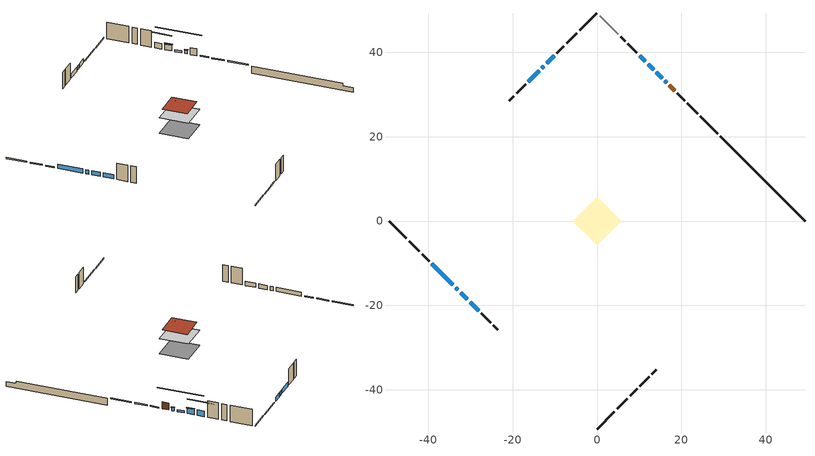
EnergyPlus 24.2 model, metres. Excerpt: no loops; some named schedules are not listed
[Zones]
conditioned space
 floor adiabatic (AdiabaticFloorConstruction): -5.69,0 0,5.69 5.69,0 0,-5.69 z3.53
 floor foundation (Slab1 construction): -5.69,0 0,5.69 5.69,0 0,-5.69 z-0.98
 wall outside (RimJoist1 construction): 0,-49.29 4.11,-45.18 / -49.29,0 -45.18,-4.11 / 0,49.29 -4.11,45.18 / 28.59,20.7 24.48,24.81 z1.09:1.39
 wall outside (RimJoist2 construction): 4.77,-44.53 7.2,-42.1 / -44.53,-4.77 -42.1,-7.2 / -4.77,44.53 -7.2,42.1 / 23.83,25.47 21.4,27.9 z1.09:1.39
 wall outside (RimJoist3 construction): 7.85,-41.44 9.53,-39.76 / -41.44,-7.85 -39.76,-9.53 / -7.85,41.44 -9.53,39.76 / 20.74,28.55 19.06,30.23 z1.09:1.39
 wall outside (AdiabaticWallConstruction 1): 18.4,30.89 17.16,32.13 z1.09:3.12
 wall outside (AdiabaticWallConstruction): 16.51,32.79 16.07,33.22 z1.09:2.01; -39.1,-10.19 -34.14,-15.16 / -33.48,-15.81 -32.98,-16.31 / -10.19,39.11 -11.96,37.33 / -32.33,-16.97 -30.7,-18.59 / -12.62,36.68 -13.05,36.25 / -13.7,35.59 -16.28,33.01 / -30.04,-19.25 -28.03,-21.26 z1.09:2.31; 15.42,33.88 14.09,35.21 z1.09:1.7; 13.43,35.86 12.1,37.19 / 11.44,37.85 10.11,39.18 z1.09:2.72
 wall outside (Wall1 construction): 10.19,-39.1 12.33,-36.97 / -27.38,-21.92 -25.24,-24.05 / -16.94,32.36 -19.07,30.22 / 9.46,39.84 7.32,41.97 z1.09:5.97
 wall outside (Wall2 construction): 12.98,-36.31 14.01,-35.29 / -24.58,-24.71 -23.56,-25.74 / -19.73,29.56 -20.75,28.54 / 6.66,42.63 5.64,43.66 z1.09:5.97
 wall foundation (FoundationWall1 construction): 29.25,20.04,-0.98 29.25,20.04,1.09 47.29,2,1.09 47.29,2,0.38 49.29,0,0.38 49.29,0,-0.98
 wall adiabatic (Wall4 construction): 4.98,44.31 0.66,48.64 z1.09:5.97
 window (WindowConstruction): 16.5,32.79 16.07,33.22 z1.09:2
 window (WindowConstruction 8): -39.1,-10.19 -34.14,-15.16 z1.09:2.31
 window (WindowConstruction 9): 15.42,33.88 14.09,35.21 z1.09:1.7
 window (WindowConstruction 10): -33.48,-15.81 -32.98,-16.31 z1.09:2.31
 window (WindowConstruction 1): 13.43,35.86 12.1,37.19 z1.09:2.71
 window (WindowConstruction 2): -10.19,39.1 -11.96,37.33 z1.09:2.31
 window (WindowConstruction 3): -32.32,-16.97 -30.7,-18.59 z1.09:2.31
 window (WindowConstruction 4): 11.44,37.85 10.11,39.18 z1.09:2.71
 window (WindowConstruction 5): -12.62,36.68 -13.05,36.25 z1.09:2.31
 window (WindowConstruction 6): -13.7,35.59 -16.28,33.01 z1.09:2.31
 window (WindowConstruction 7): -30.04,-19.25 -28.03,-21.26 z1.09:2.31
 door (Door): 18.4,30.89 17.16,32.13 z1.09:3.12
 ceiling adiabatic (AdiabaticFloorConstruction): 0,-5.69 5.69,0 0,5.69 -5.69,0 z3.53
 roof outside (Roof1 construction): 0,4.96 -4.96,0 0,-4.96 4.96,0 z5.97
 roof outside (Roof2 construction): 0,2.79 -2.79,0 0,-2.79 2.79,0 z5.97
shading: 15.95,33.35 16.63,32.66 16.84,32.87 16.16,33.56 z2.18; 10.16,39.13 19.34,29.95 19.55,30.16 10.37,39.34 z7.25; 11.97,37.32 13.56,35.74 13.77,35.95 12.18,37.53 z2.89; 8.13,41.16 13.42,35.87 13.63,36.08 8.34,41.37 z5.52
[Building]
Building 1: Terrain=Suburbs
[Site:Location]
Montreal Intl AP_QC: Latitude {deg}=45.47; Longitude {deg}=-73.74; Time Zone {hr}=-5; Elevation {m}=36; Keep Site Location Information=Yes
[Site:GroundTemperature:Shallow]
2.07863, -0.316383, -0.508184, 0.628371, 5.19101, 9.73239, 13.6695, 16.1636, 16.3755, 14.347, 10.5102, 6.10817
[Site:WaterMainsTemperature]
Calculation Method=Schedule; Temperature Schedule=mains temperature schedule
[Material] Roughness=Rough; Thermal Absorptance=0.9
Name | Thickness {m} | Conductivity {W/m-K} | Density {kg/m3} | Specific Heat {J/kg-K} | Solar Absorptance | Visible Absorptance
asphalt or fiberglass shingles | 0.00635 | 0.162714 | 1121.4 | 1465.45 | 0.4 | 0.4
concrete 4.0 in. | 0.1016 | 1.803125 | 2242.8 | 837.4 | 0.7 | 0.7
concrete 8.0 in. | 0.2032 | 1.803125 | 2242.8 | 837.4 | 0.7 | 0.7
door material | 0.04445 | 0.0451087 | 512.64 | 1214.23 | 0.7 | 0.7
exterior vertical ins | 0.0599718 | 0.029427 | 32.04 | 1214.23 | 0.7 | 0.7
floor covering | 0.0127 | 0.0433444 | 54.468 | 1339.84 | 0.6 | 0.6
floor rigid ins; wall rigid ins 1 | 0.512978 | 0.029427 | 32.04 | 1214.23 | 0.7 | 0.7
floor stud and cavity | 0.1397 | 1.75129 | 37.0049 | 1207.88 | 0.7 | 0.7
furniture material conditioned space 1 | 0.1524 | 0.115458 | 640.8 | 1214.23 | 0.6 | 0.6
gypsum board | 0.0127 | 0.160291 | 801 | 837.4 | 0.6 | 0.6
gypsum board 1 | 0.0127 | 0.160291 | 801 | 837.4 | 0.7 | 0.7
osb sheathing 0.5 in. | 0.0127 | 0.115458 | 512.64 | 1214.23 | 0.7 | 0.7
osb sheathing 0.5 in. 1 | 0.0127 | 0.115458 | 512.64 | 1214.23 | 0.4 | 0.4
osb sheathing 0.75 in. | 0.01905 | 0.115458 | 512.64 | 1214.23 | 0.7 | 0.7
osb sheathing 2.0 in. | 0.0508 | 0.115458 | 512.64 | 1214.23 | 0.7 | 0.7
rim joist rigid ins; wall rigid ins | 0.051816 | 0.029427 | 32.04 | 1214.23 | 0.7 | 0.7
rim joist stud and cavity | 0.0508 | 0.859146 | 125.044 | 1163.47 | 0.6 | 0.6
rim joist stud and cavity 1 | 0.0508 | 0.0337198 | 125.044 | 1163.47 | 0.6 | 0.6
rim joist stud and cavity 2 | 0.0508 | 0.034693 | 125.044 | 1163.47 | 0.6 | 0.6
roof rigid ins | 0.103632 | 0.029427 | 32.04 | 1214.23 | 0.7 | 0.7
roof stud and cavity | 0.2032 | 0.148723 | 78.34581 | 1123.46 | 0.7 | 0.7
roof stud and cavity 1 | 0.2032 | 0.209082 | 78.34581 | 1123.46 | 0.7 | 0.7
wall stud and cavity | 0.1397 | 0.162248 | 139.0536 | 1170.24 | 0.7 | 0.7
wall stud and cavity 1 | 0.1397 | 0.161917 | 139.0536 | 1170.24 | 0.7 | 0.7
wall stud and cavity 2 | 0.1397 | 0.136428 | 139.0536 | 1170.24 | 0.7 | 0.7
wall stud and cavity 3 | 0.0889 | 0.380278 | 52.3479 | 1209.89 | 0.7 | 0.7
wall stud and cavity 4 | 0.0889 | 0.391764 | 83.0341 | 1211.67 | 0.7 | 0.7
wood siding | 0.0254 | 0.102417 | 544.68 | 1172.36 | 0.4 | 0.4
wood siding 1; wood siding 2; wood siding 3 | 0.0254 | 0.102417 | 544.68 | 1172.36 | 0.7 | 0.7
[WindowMaterial:SimpleGlazingSystem]
Name | U-Factor {W/m2-K} | Solar Heat Gain Coefficient
WindowMaterial | 2.97868 | 0.61
WindowMaterial 1 | 2.890102 | 0.69
WindowMaterial 2 | 2.174674 | 0.62
WindowMaterial 3 | 2.963916 | 0.62
WindowMaterial 4 | 2.87761 | 0.7
WindowMaterial 5 | 2.06225 | 0.65
WindowMaterial 6 | 2.00093 | 0.67
WindowMaterial 7 | 2.95653 | 0.64
WindowMaterial 8 | 2.33479 | 0.57
[Construction]
AdiabaticFloorConstruction: floor stud and cavity, floor rigid ins, osb sheathing 0.75 in., floor covering
AdiabaticWallConstruction: wood siding 2, wall rigid ins 1, wall stud and cavity 3, gypsum board
AdiabaticWallConstruction 1: wood siding 3, wall rigid ins 1, wall stud and cavity 3, gypsum board
Door: door material
FoundationWall1 construction: concrete 8.0 in., gypsum board 1
furniture construction conditioned space 1: furniture material conditioned space 1
PartitionWallConstruction: gypsum board, wall stud and cavity 4, gypsum board
RimJoist1 construction: wood siding 1, osb sheathing 2.0 in., rim joist stud and cavity
RimJoist2 construction: wood siding 1, rim joist rigid ins, osb sheathing 2.0 in., rim joist stud and cavity 1
RimJoist3 construction: wood siding 1, rim joist rigid ins, osb sheathing 2.0 in., rim joist stud and cavity 2
Roof1 construction: asphalt or fiberglass shingles, osb sheathing 0.75 in., roof stud and cavity, gypsum board
Roof2 construction: asphalt or fiberglass shingles, roof rigid ins, osb sheathing 0.75 in., roof stud and cavity 1, gypsum board
Slab1 construction: concrete 4.0 in.
Wall1 construction: wood siding, osb sheathing 0.5 in., wall stud and cavity, gypsum board
Wall2 construction: wood siding, wall rigid ins, osb sheathing 0.5 in., wall stud and cavity 1, gypsum board
Wall4 construction: osb sheathing 0.5 in. 1, wall stud and cavity 2, gypsum board
WindowConstruction: WindowMaterial
WindowConstruction 1; WindowConstruction 2; WindowConstruction 4: WindowMaterial 1
WindowConstruction 10: WindowMaterial 8
WindowConstruction 3: WindowMaterial 2
WindowConstruction 5: WindowMaterial 3
WindowConstruction 6: WindowMaterial 4
WindowConstruction 7: WindowMaterial 5
WindowConstruction 8: WindowMaterial 6
WindowConstruction 9: WindowMaterial 7
[Zone]
conditioned space: Multiplier=1; Volume {m3}=439.6; Part of Total Floor Area=Yes
[Space]
conditioned space 1: Zone=conditioned space; Volume {m3}=439.6
[SurfaceProperty:ExposedFoundationPerimeter]
Slab1: Exposed Perimeter Calculation Method=TotalExposedPerimeter; Total Exposed Perimeter {m}=28.346
[InternalMass] Zone or ZoneList=conditioned space; Space or SpaceList=conditioned space 1
Name | Construction | Surface Area {m2}
furniture mass conditioned space 1 | furniture construction conditioned space 1 | 51.8399
partition wall mass | PartitionWallConstruction | 129.6
[Lights]
interior lighting: Zone or ZoneList or Space or SpaceList=conditioned space 1; Schedule=interior lighting schedule; Design Level Calculation Method=LightingLevel; Lighting Level {W}=343.2; Return Air Fraction=0; Fraction Radiant=0.6; Fraction Visible=0.2; Fraction Replaceable=1
[People]
occupants: Zone or ZoneList or Space or SpaceList=conditioned space 1; Number of People Schedule=occupants schedule; Number of People Calculation Method=People; Number of People=3; Fraction Radiant=0.314171; Sensible Heat Fraction=0.56303; Activity Level Schedule=occupants activity schedule; Carbon Dioxide Generation Rate {m3/s-W}=0; Enable ASHRAE 55 Comfort Warnings=No; Mean Radiant Temperature Calculation Type=EnclosureAveraged
[ElectricEquipment] Zone or ZoneList or Space or SpaceList=conditioned space 1; Design Level Calculation Method=EquipmentLevel
Name | Schedule | Design Level {W} | Fraction Latent | Fraction Radiant | Fraction Lost
clothes dryer | clothes dryer schedule | 140.772 | 0.015 | 0.081 | 0.85
clothes washer | clothes washer schedule | 32.1985 | 0.03 | 0.162 | 0.7
cooking range | cooking range schedule | 208.969 | 0.08 | 0.432 | 0.2
dishwasher | dishwasher schedule | 66.8632 | 0.3 | 0.18 | 0.4
fridge | fridge schedule | 72.9452 | 0 | 0.6 | 0
mech vent bath fan 0 | mech vent bath fan 0 schedule | 50.2 | 0 | 0 | 1
mech vent house fan | mech vent house fan schedule | 0 | 0 | 0 | 1
mech vent house fan cfis | mech vent house fan cfis schedule | 0 | 0 | 0 | 0
mech vent range fan 0 | mech vent range fan 0 schedule | 57 | 0 | 0 | 1
misc plug loads | misc plug loads schedule | 494.7 | 0.045 | 0.513 | 0.1
whole house fan | Always On Discrete | 0 | 0 | 0 | 1
[OtherEquipment] Zone or ZoneList or Space or SpaceList=conditioned space 1; Design Level Calculation Method=EquipmentLevel
Name | Fuel Type | Schedule | Design Level {W} | Fraction Latent | Fraction Radiant | Fraction Lost
clothes dryer 1 | Electricity | clothes dryer schedule | 0 | 0.015 | 0.081 | 0.85
cooking range 1 | Electricity | cooking range schedule | 0 | 0.08 | 0.432 | 0.2
general water use latent | None | general water use schedule | 59.3978 | 1 | 0 | 0
general water use sensible | None | general water use schedule | -58.539 | 0 | 0.6 | 0
mech vent house fan latent load | None | Always On Discrete | 0 | 1 | 0 | 0
mech vent house fan sensible load | None | Always On Discrete | 0 | 0 | 0 | 0
water heater energy adjustment1 | Electricity | Always On Discrete | 0.01 | 0 | 0 | 1
[ZoneInfiltration:DesignFlowRate] Zone or ZoneList or Space or SpaceList=conditioned space 1; Schedule=Always On Discrete; Design Flow Rate Calculation Method=Flow/Zone; Design Flow Rate {m3/s}=0
infil flow; natural vent flow; whole house fan flow
[ZoneControl:Thermostat]
conditioned space Thermostat: Zone or ZoneList=conditioned space; Control Type Schedule=conditioned space Thermostat Schedule; Control 1=conditioned space temperature setpoint; Temperature Difference Between Cutout And Setpoint {deltaC}=0
[ThermostatSetpoint:DualSetpoint]
conditioned space temperature setpoint: Heating Setpoint Temperature Schedule=heating setpoint; Cooling Setpoint Temperature Schedule=cooling setpoint
[Zone equipment]
conditioned space: electric baseboard
[Foundation:Kiva]
Foundation Kiva 1: Initial Indoor Air Temperature {C}=18; Wall Height Above Grade {m}=1.09; Wall Depth Below Slab {m}=0.2032; Custom Block Material Name 1=exterior vertical ins; Custom Block Depth 1 {m}=2.06999; Custom Block X Position 1 {m}=0.2159; Custom Block Z Position 1 {m}=0
[Foundation:Kiva:Settings]
Soil Conductivity {W/m-K}=0.849921; Soil Density {kg/m3}=1842.3; Soil Specific Heat {J/kg-K}=418.7; Ground Solar Absorptivity=0.9; Ground Thermal Absorptivity=0.9; Ground Surface Roughness {m}=0.03; Far-Field Width {m}=40; Deep-Ground Boundary Condition=ZeroFlux; Deep-Ground Depth {m}=40; Minimum Cell Dimension {m}=0.2; Maximum Cell Growth Coefficient=3; Simulation Timestep=Timestep
[Exterior:Lights]
exterior lighting: Schedule=exterior lighting schedule; Design Level {W}=75.6
[EnergyManagementSystem:Sensor] Output:Variable or Output:Meter Index Key=conditioned space
Name | Output:Variable or Output:Meter
conditioned_space_clg_unmet_s | Zone Cooling Setpoint Not Met Time
conditioned_space_htg_unmet_s | Zone Heating Setpoint Not Met Time
fridge_tin_s; tin_s; tin_s_1 | Zone Mean Air Temperature
tout_s | Zone Outdoor Air Drybulb Temperature
win_s | Zone Air Humidity Ratio
[Schedule:Week:Daily]
interior lighting schedule Week Rule - Jan1-Jan27: interior lighting schedule day, interior lighting schedule day, interior lighting schedule day, interior lighting schedule day, interior lighting schedule day, interior lighting schedule day, interior lighting schedule day, interior lighting schedule default day, interior lighting schedule default day, interior lighting schedule default day, interior lighting schedule default day, interior lighting schedule default day
interior lighting schedule Week Rule - Jan28-Feb3: interior lighting schedule day, interior lighting schedule day, interior lighting schedule day, interior lighting schedule day, interior lighting schedule day 1, interior lighting schedule day 1, interior lighting schedule day 1, interior lighting schedule default day, interior lighting schedule default day, interior lighting schedule default day, interior lighting schedule default day, interior lighting schedule default day
interior lighting schedule Week Rule - Feb4-Feb24: interior lighting schedule day 1, interior lighting schedule day 1, interior lighting schedule day 1, interior lighting schedule day 1, interior lighting schedule day 1, interior lighting schedule day 1, interior lighting schedule day 1, interior lighting schedule default day, interior lighting schedule default day, interior lighting schedule default day, interior lighting schedule default day, interior lighting schedule default day
interior lighting schedule Week Rule - Feb25-Mar3: interior lighting schedule day 1, interior lighting schedule day 1, interior lighting schedule day 1, interior lighting schedule day 1, interior lighting schedule day 2, interior lighting schedule day 2, interior lighting schedule day 2, interior lighting schedule default day, interior lighting schedule default day, interior lighting schedule default day, interior lighting schedule default day, interior lighting schedule default day
interior lighting schedule Week Rule - Mar4-Mar31: interior lighting schedule day 2, interior lighting schedule day 2, interior lighting schedule day 2, interior lighting schedule day 2, interior lighting schedule day 2, interior lighting schedule day 2, interior lighting schedule day 2, interior lighting schedule default day, interior lighting schedule default day, interior lighting schedule default day, interior lighting schedule default day, interior lighting schedule default day
interior lighting schedule Week Rule - Apr1-Apr28: interior lighting schedule day 3, interior lighting schedule day 3, interior lighting schedule day 3, interior lighting schedule day 3, interior lighting schedule day 3, interior lighting schedule day 3, interior lighting schedule day 3, interior lighting schedule default day, interior lighting schedule default day, interior lighting schedule default day, interior lighting schedule default day, interior lighting schedule default day
interior lighting schedule Week Rule - Apr29-May5: interior lighting schedule day 3, interior lighting schedule day 3, interior lighting schedule day 4, interior lighting schedule day 4, interior lighting schedule day 4, interior lighting schedule day 4, interior lighting schedule day 4, interior lighting schedule default day, interior lighting schedule default day, interior lighting schedule default day, interior lighting schedule default day, interior lighting schedule default day
interior lighting schedule Week Rule - May6-May26: interior lighting schedule day 4, interior lighting schedule day 4, interior lighting schedule day 4, interior lighting schedule day 4, interior lighting schedule day 4, interior lighting schedule day 4, interior lighting schedule day 4, interior lighting schedule default day, interior lighting schedule default day, interior lighting schedule default day, interior lighting schedule default day, interior lighting schedule default day
interior lighting schedule Week Rule - May27-Jun2: interior lighting schedule day 4, interior lighting schedule day 4, interior lighting schedule day 4, interior lighting schedule day 4, interior lighting schedule day 4, interior lighting schedule day 5, interior lighting schedule day 5, interior lighting schedule default day, interior lighting schedule default day, interior lighting schedule default day, interior lighting schedule default day, interior lighting schedule default day
interior lighting schedule Week Rule - Jun3-Jun30: interior lighting schedule day 5, interior lighting schedule day 5, interior lighting schedule day 5, interior lighting schedule day 5, interior lighting schedule day 5, interior lighting schedule day 5, interior lighting schedule day 5, interior lighting schedule default day, interior lighting schedule default day, interior lighting schedule default day, interior lighting schedule default day, interior lighting schedule default day
interior lighting schedule Week Rule - Jul1-Jul28: interior lighting schedule day 6, interior lighting schedule day 6, interior lighting schedule day 6, interior lighting schedule day 6, interior lighting schedule day 6, interior lighting schedule day 6, interior lighting schedule day 6, interior lighting schedule default day, interior lighting schedule default day, interior lighting schedule default day, interior lighting schedule default day, interior lighting schedule default day
interior lighting schedule Week Rule - Jul29-Aug4: interior lighting schedule day 6, interior lighting schedule day 6, interior lighting schedule day 6, interior lighting schedule day 7, interior lighting schedule day 7, interior lighting schedule day 7, interior lighting schedule day 7, interior lighting schedule default day, interior lighting schedule default day, interior lighting schedule default day, interior lighting schedule default day, interior lighting schedule default day
interior lighting schedule Week Rule - Aug5-Aug25: interior lighting schedule day 7, interior lighting schedule day 7, interior lighting schedule day 7, interior lighting schedule day 7, interior lighting schedule day 7, interior lighting schedule day 7, interior lighting schedule day 7, interior lighting schedule default day, interior lighting schedule default day, interior lighting schedule default day, interior lighting schedule default day, interior lighting schedule default day
interior lighting schedule Week Rule - Aug26-Sep1: interior lighting schedule day 7, interior lighting schedule day 7, interior lighting schedule day 7, interior lighting schedule day 7, interior lighting schedule day 7, interior lighting schedule day 7, interior lighting schedule day 8, interior lighting schedule default day, interior lighting schedule default day, interior lighting schedule default day, interior lighting schedule default day, interior lighting schedule default day
interior lighting schedule Week Rule - Sep2-Sep29: interior lighting schedule day 8, interior lighting schedule day 8, interior lighting schedule day 8, interior lighting schedule day 8, interior lighting schedule day 8, interior lighting schedule day 8, interior lighting schedule day 8, interior lighting schedule default day, interior lighting schedule default day, interior lighting schedule default day, interior lighting schedule default day, interior lighting schedule default day
interior lighting schedule Week Rule - Sep30-Oct6: interior lighting schedule day 8, interior lighting schedule day 9, interior lighting schedule day 9, interior lighting schedule day 9, interior lighting schedule day 9, interior lighting schedule day 9, interior lighting schedule day 9, interior lighting schedule default day, interior lighting schedule default day, interior lighting schedule default day, interior lighting schedule default day, interior lighting schedule default day
interior lighting schedule Week Rule - Oct7-Oct27: interior lighting schedule day 9, interior lighting schedule day 9, interior lighting schedule day 9, interior lighting schedule day 9, interior lighting schedule day 9, interior lighting schedule day 9, interior lighting schedule day 9, interior lighting schedule default day, interior lighting schedule default day, interior lighting schedule default day, interior lighting schedule default day, interior lighting schedule default day
interior lighting schedule Week Rule - Oct28-Nov3: interior lighting schedule day 9, interior lighting schedule day 9, interior lighting schedule day 9, interior lighting schedule day 9, interior lighting schedule day 10, interior lighting schedule day 10, interior lighting schedule day 10, interior lighting schedule default day, interior lighting schedule default day, interior lighting schedule default day, interior lighting schedule default day, interior lighting schedule default day
interior lighting schedule Week Rule - Nov4-Nov24: interior lighting schedule day 10, interior lighting schedule day 10, interior lighting schedule day 10, interior lighting schedule day 10, interior lighting schedule day 10, interior lighting schedule day 10, interior lighting schedule day 10, interior lighting schedule default day, interior lighting schedule default day, interior lighting schedule default day, interior lighting schedule default day, interior lighting schedule default day
interior lighting schedule Week Rule - Nov25-Dec1: interior lighting schedule day 10, interior lighting schedule day 10, interior lighting schedule day 10, interior lighting schedule day 10, interior lighting schedule day 10, interior lighting schedule day 10, interior lighting schedule day 11, interior lighting schedule default day, interior lighting schedule default day, interior lighting schedule default day, interior lighting schedule default day, interior lighting schedule default day
interior lighting schedule Week Rule - Dec2-Dec31: interior lighting schedule day 11, interior lighting schedule day 11, interior lighting schedule day 11, interior lighting schedule day 11, interior lighting schedule day 11, interior lighting schedule day 11, interior lighting schedule day 11, interior lighting schedule default day, interior lighting schedule default day, interior lighting schedule default day, interior lighting schedule default day, interior lighting schedule default day
occupants schedule Week Rule - Jan1-Dec31: occupants schedule day, occupants schedule day, occupants schedule day, occupants schedule day, occupants schedule day, occupants schedule day, occupants schedule day, occupants schedule default day, occupants schedule default day, occupants schedule default day, occupants schedule default day, occupants schedule default day
clothes dryer schedule Week Rule - Jan1-Dec31: clothes dryer schedule day, clothes dryer schedule day, clothes dryer schedule day, clothes dryer schedule day, clothes dryer schedule day, clothes dryer schedule day, clothes dryer schedule day, clothes dryer schedule default day, clothes dryer schedule default day, clothes dryer schedule default day, clothes dryer schedule default day, clothes dryer schedule default day
clothes washer schedule Week Rule - Jan1-Dec31: clothes washer schedule day, clothes washer schedule day, clothes washer schedule day, clothes washer schedule day, clothes washer schedule day, clothes washer schedule day, clothes washer schedule day, clothes washer schedule default day, clothes washer schedule default day, clothes washer schedule default day, clothes washer schedule default day, clothes washer schedule default day
cooking range schedule Week Rule - Jan1-Dec31: cooking range schedule day, cooking range schedule day, cooking range schedule day, cooking range schedule day, cooking range schedule day, cooking range schedule day, cooking range schedule day, cooking range schedule default day, cooking range schedule default day, cooking range schedule default day, cooking range schedule default day, cooking range schedule default day
dishwasher schedule Week Rule - Jan1-Dec31: dishwasher schedule day, dishwasher schedule day, dishwasher schedule day, dishwasher schedule day, dishwasher schedule day, dishwasher schedule day, dishwasher schedule day, dishwasher schedule default day, dishwasher schedule default day, dishwasher schedule default day, dishwasher schedule default day, dishwasher schedule default day
mech vent bath fan 0 schedule Week Rule - Jan1-Dec31: mech vent bath fan 0 schedule day, mech vent bath fan 0 schedule day, mech vent bath fan 0 schedule day, mech vent bath fan 0 schedule day, mech vent bath fan 0 schedule day, mech vent bath fan 0 schedule day, mech vent bath fan 0 schedule day, mech vent bath fan 0 schedule default day, mech vent bath fan 0 schedule default day, mech vent bath fan 0 schedule default day, mech vent bath fan 0 schedule default day, mech vent bath fan 0 schedule default day
mech vent range fan 0 schedule Week Rule - Jan1-Dec31: mech vent range fan 0 schedule day, mech vent range fan 0 schedule day, mech vent range fan 0 schedule day, mech vent range fan 0 schedule day, mech vent range fan 0 schedule day, mech vent range fan 0 schedule day, mech vent range fan 0 schedule day, mech vent range fan 0 schedule default day, mech vent range fan 0 schedule default day, mech vent range fan 0 schedule default day, mech vent range fan 0 schedule default day, mech vent range fan 0 schedule default day
misc plug loads schedule Week Rule - Jan1-Dec31: misc plug loads schedule day, misc plug loads schedule day, misc plug loads schedule day, misc plug loads schedule day, misc plug loads schedule day, misc plug loads schedule day, misc plug loads schedule day, misc plug loads schedule default day, misc plug loads schedule default day, misc plug loads schedule default day, misc plug loads schedule default day, misc plug loads schedule default day
general water use schedule Week Rule - Jan1-Dec31: general water use schedule day, general water use schedule day, general water use schedule day, general water use schedule day, general water use schedule day, general water use schedule day, general water use schedule day, general water use schedule default day, general water use schedule default day, general water use schedule default day, general water use schedule default day, general water use schedule default day
exterior lighting schedule Week Rule - Jan1-Jan27: exterior lighting schedule day, exterior lighting schedule day, exterior lighting schedule day, exterior lighting schedule day, exterior lighting schedule day, exterior lighting schedule day, exterior lighting schedule day, exterior lighting schedule default day, exterior lighting schedule default day, exterior lighting schedule default day, exterior lighting schedule default day, exterior lighting schedule default day
exterior lighting schedule Week Rule - Jan28-Feb3: exterior lighting schedule day, exterior lighting schedule day, exterior lighting schedule day, exterior lighting schedule day, exterior lighting schedule day 1, exterior lighting schedule day 1, exterior lighting schedule day 1, exterior lighting schedule default day, exterior lighting schedule default day, exterior lighting schedule default day, exterior lighting schedule default day, exterior lighting schedule default day
exterior lighting schedule Week Rule - Feb4-Feb24: exterior lighting schedule day 1, exterior lighting schedule day 1, exterior lighting schedule day 1, exterior lighting schedule day 1, exterior lighting schedule day 1, exterior lighting schedule day 1, exterior lighting schedule day 1, exterior lighting schedule default day, exterior lighting schedule default day, exterior lighting schedule default day, exterior lighting schedule default day, exterior lighting schedule default day
exterior lighting schedule Week Rule - Feb25-Mar3: exterior lighting schedule day 1, exterior lighting schedule day 1, exterior lighting schedule day 1, exterior lighting schedule day 1, exterior lighting schedule day 2, exterior lighting schedule day 2, exterior lighting schedule day 2, exterior lighting schedule default day, exterior lighting schedule default day, exterior lighting schedule default day, exterior lighting schedule default day, exterior lighting schedule default day
exterior lighting schedule Week Rule - Mar4-Mar31: exterior lighting schedule day 2, exterior lighting schedule day 2, exterior lighting schedule day 2, exterior lighting schedule day 2, exterior lighting schedule day 2, exterior lighting schedule day 2, exterior lighting schedule day 2, exterior lighting schedule default day, exterior lighting schedule default day, exterior lighting schedule default day, exterior lighting schedule default day, exterior lighting schedule default day
exterior lighting schedule Week Rule - Apr1-Apr28: exterior lighting schedule day 3, exterior lighting schedule day 3, exterior lighting schedule day 3, exterior lighting schedule day 3, exterior lighting schedule day 3, exterior lighting schedule day 3, exterior lighting schedule day 3, exterior lighting schedule default day, exterior lighting schedule default day, exterior lighting schedule default day, exterior lighting schedule default day, exterior lighting schedule default day
exterior lighting schedule Week Rule - Apr29-May5: exterior lighting schedule day 3, exterior lighting schedule day 3, exterior lighting schedule day 4, exterior lighting schedule day 4, exterior lighting schedule day 4, exterior lighting schedule day 4, exterior lighting schedule day 4, exterior lighting schedule default day, exterior lighting schedule default day, exterior lighting schedule default day, exterior lighting schedule default day, exterior lighting schedule default day
exterior lighting schedule Week Rule - May6-May26: exterior lighting schedule day 4, exterior lighting schedule day 4, exterior lighting schedule day 4, exterior lighting schedule day 4, exterior lighting schedule day 4, exterior lighting schedule day 4, exterior lighting schedule day 4, exterior lighting schedule default day, exterior lighting schedule default day, exterior lighting schedule default day, exterior lighting schedule default day, exterior lighting schedule default day
exterior lighting schedule Week Rule - May27-Jun2: exterior lighting schedule day 4, exterior lighting schedule day 4, exterior lighting schedule day 4, exterior lighting schedule day 4, exterior lighting schedule day 4, exterior lighting schedule day 5, exterior lighting schedule day 5, exterior lighting schedule default day, exterior lighting schedule default day, exterior lighting schedule default day, exterior lighting schedule default day, exterior lighting schedule default day
exterior lighting schedule Week Rule - Jun3-Jun30: exterior lighting schedule day 5, exterior lighting schedule day 5, exterior lighting schedule day 5, exterior lighting schedule day 5, exterior lighting schedule day 5, exterior lighting schedule day 5, exterior lighting schedule day 5, exterior lighting schedule default day, exterior lighting schedule default day, exterior lighting schedule default day, exterior lighting schedule default day, exterior lighting schedule default day
exterior lighting schedule Week Rule - Jul1-Jul28: exterior lighting schedule day 6, exterior lighting schedule day 6, exterior lighting schedule day 6, exterior lighting schedule day 6, exterior lighting schedule day 6, exterior lighting schedule day 6, exterior lighting schedule day 6, exterior lighting schedule default day, exterior lighting schedule default day, exterior lighting schedule default day, exterior lighting schedule default day, exterior lighting schedule default day
exterior lighting schedule Week Rule - Jul29-Aug4: exterior lighting schedule day 6, exterior lighting schedule day 6, exterior lighting schedule day 6, exterior lighting schedule day 7, exterior lighting schedule day 7, exterior lighting schedule day 7, exterior lighting schedule day 7, exterior lighting schedule default day, exterior lighting schedule default day, exterior lighting schedule default day, exterior lighting schedule default day, exterior lighting schedule default day
exterior lighting schedule Week Rule - Aug5-Aug25: exterior lighting schedule day 7, exterior lighting schedule day 7, exterior lighting schedule day 7, exterior lighting schedule day 7, exterior lighting schedule day 7, exterior lighting schedule day 7, exterior lighting schedule day 7, exterior lighting schedule default day, exterior lighting schedule default day, exterior lighting schedule default day, exterior lighting schedule default day, exterior lighting schedule default day
exterior lighting schedule Week Rule - Aug26-Sep1: exterior lighting schedule day 7, exterior lighting schedule day 7, exterior lighting schedule day 7, exterior lighting schedule day 7, exterior lighting schedule day 7, exterior lighting schedule day 7, exterior lighting schedule day 8, exterior lighting schedule default day, exterior lighting schedule default day, exterior lighting schedule default day, exterior lighting schedule default day, exterior lighting schedule default day
exterior lighting schedule Week Rule - Sep2-Sep29: exterior lighting schedule day 8, exterior lighting schedule day 8, exterior lighting schedule day 8, exterior lighting schedule day 8, exterior lighting schedule day 8, exterior lighting schedule day 8, exterior lighting schedule day 8, exterior lighting schedule default day, exterior lighting schedule default day, exterior lighting schedule default day, exterior lighting schedule default day, exterior lighting schedule default day
exterior lighting schedule Week Rule - Sep30-Oct6: exterior lighting schedule day 8, exterior lighting schedule day 9, exterior lighting schedule day 9, exterior lighting schedule day 9, exterior lighting schedule day 9, exterior lighting schedule day 9, exterior lighting schedule day 9, exterior lighting schedule default day, exterior lighting schedule default day, exterior lighting schedule default day, exterior lighting schedule default day, exterior lighting schedule default day
exterior lighting schedule Week Rule - Oct7-Oct27: exterior lighting schedule day 9, exterior lighting schedule day 9, exterior lighting schedule day 9, exterior lighting schedule day 9, exterior lighting schedule day 9, exterior lighting schedule day 9, exterior lighting schedule day 9, exterior lighting schedule default day, exterior lighting schedule default day, exterior lighting schedule default day, exterior lighting schedule default day, exterior lighting schedule default day
exterior lighting schedule Week Rule - Oct28-Nov3: exterior lighting schedule day 9, exterior lighting schedule day 9, exterior lighting schedule day 9, exterior lighting schedule day 9, exterior lighting schedule day 10, exterior lighting schedule day 10, exterior lighting schedule day 10, exterior lighting schedule default day, exterior lighting schedule default day, exterior lighting schedule default day, exterior lighting schedule default day, exterior lighting schedule default day
exterior lighting schedule Week Rule - Nov4-Nov24: exterior lighting schedule day 10, exterior lighting schedule day 10, exterior lighting schedule day 10, exterior lighting schedule day 10, exterior lighting schedule day 10, exterior lighting schedule day 10, exterior lighting schedule day 10, exterior lighting schedule default day, exterior lighting schedule default day, exterior lighting schedule default day, exterior lighting schedule default day, exterior lighting schedule default day
[Schedule:Year]
interior lighting schedule: interior lighting schedule Week Rule - Jan1-Jan27, 1, 1, 1, 27, interior lighting schedule Week Rule - Jan28-Feb3, 1, 28, 2, 3, interior lighting schedule Week Rule - Feb4-Feb24, 2, 4, 2, 24, interior lighting schedule Week Rule - Feb25-Mar3, 2, 25, 3, 3, interior lighting schedule Week Rule - Mar4-Mar31, 3, 4, 3, 31, interior lighting schedule Week Rule - Apr1-Apr28, 4, 1, 4, 28, interior lighting schedule Week Rule - Apr29-May5, 4, 29, 5, 5, interior lighting schedule Week Rule - May6-May26, 5, 6, 5, 26, interior lighting schedule Week Rule - May27-Jun2, 5, 27, 6, 2, interior lighting schedule Week Rule - Jun3-Jun30, 6, 3, 6, 30, interior lighting schedule Week Rule - Jul1-Jul28, 7, 1, 7, 28, interior lighting schedule Week Rule - Jul29-Aug4, 7, 29, 8, 4, interior lighting schedule Week Rule - Aug5-Aug25, 8, 5, 8, 25, interior lighting schedule Week Rule - Aug26-Sep1, 8, 26, 9, 1, interior lighting schedule Week Rule - Sep2-Sep29, 9, 2, 9, 29, interior lighting schedule Week Rule - Sep30-Oct6, 9, 30, 10, 6, interior lighting schedule Week Rule - Oct7-Oct27, 10, 7, 10, 27, interior lighting schedule Week Rule - Oct28-Nov3, 10, 28, 11, 3, interior lighting schedule Week Rule - Nov4-Nov24, 11, 4, 11, 24, interior lighting schedule Week Rule - Nov25-Dec1, 11, 25, 12, 1, interior lighting schedule Week Rule - Dec2-Dec31, 12, 2, 12, 31
occupants schedule: occupants schedule Week Rule - Jan1-Dec31, 1, 1, 12, 31
clothes dryer schedule: clothes dryer schedule Week Rule - Jan1-Dec31, 1, 1, 12, 31
clothes washer schedule: clothes washer schedule Week Rule - Jan1-Dec31, 1, 1, 12, 31
cooking range schedule: cooking range schedule Week Rule - Jan1-Dec31, 1, 1, 12, 31
dishwasher schedule: dishwasher schedule Week Rule - Jan1-Dec31, 1, 1, 12, 31
mech vent bath fan 0 schedule: mech vent bath fan 0 schedule Week Rule - Jan1-Dec31, 1, 1, 12, 31
mech vent range fan 0 schedule: mech vent range fan 0 schedule Week Rule - Jan1-Dec31, 1, 1, 12, 31
misc plug loads schedule: misc plug loads schedule Week Rule - Jan1-Dec31, 1, 1, 12, 31
general water use schedule: general water use schedule Week Rule - Jan1-Dec31, 1, 1, 12, 31
exterior lighting schedule: exterior lighting schedule Week Rule - Jan1-Jan27, 1, 1, 1, 27, exterior lighting schedule Week Rule - Jan28-Feb3, 1, 28, 2, 3, exterior lighting schedule Week Rule - Feb4-Feb24, 2, 4, 2, 24, exterior lighting schedule Week Rule - Feb25-Mar3, 2, 25, 3, 3, exterior lighting schedule Week Rule - Mar4-Mar31, 3, 4, 3, 31, exterior lighting schedule Week Rule - Apr1-Apr28, 4, 1, 4, 28, exterior lighting schedule Week Rule - Apr29-May5, 4, 29, 5, 5, exterior lighting schedule Week Rule - May6-May26, 5, 6, 5, 26, exterior lighting schedule Week Rule - May27-Jun2, 5, 27, 6, 2, exterior lighting schedule Week Rule - Jun3-Jun30, 6, 3, 6, 30, exterior lighting schedule Week Rule - Jul1-Jul28, 7, 1, 7, 28, exterior lighting schedule Week Rule - Jul29-Aug4, 7, 29, 8, 4, exterior lighting schedule Week Rule - Aug5-Aug25, 8, 5, 8, 25, exterior lighting schedule Week Rule - Aug26-Sep1, 8, 26, 9, 1, exterior lighting schedule Week Rule - Sep2-Sep29, 9, 2, 9, 29, exterior lighting schedule Week Rule - Sep30-Oct6, 9, 30, 10, 6, exterior lighting schedule Week Rule - Oct7-Oct27, 10, 7, 10, 27, exterior lighting schedule Week Rule - Oct28-Nov3, 10, 28, 11, 3, exterior lighting schedule Week Rule - Nov4-Nov24, 11, 4, 11, 24, exterior lighting schedule Week Rule - Nov25-Dec1, 11, 25, 12, 1, exterior lighting schedule Week Rule - Dec2-Dec31, 12, 2, 12, 31
[Schedule:Constant]
Name | Hourly Value
occupants activity schedule | 117.228
fridge schedule | 0
mech vent house fan schedule; mech vent house fan cfis schedule; Always On Discrete | 1
[Schedule:Compact]
conditioned space Thermostat Schedule: Through: 12/31, For: AllDays, Until: 24:00, 4
mains temperature schedule: Through: 01/01, For: AllDays, Until: 24:00, 6.56833, Through: 01/02, For: AllDays, Until: 24:00, 6.48722, Through: 01/03, For: AllDays, Until: 24:00, 6.40722, Through: 01/04, For: AllDays, Until: 24:00, 6.32889, Through: 01/05, For: AllDays, Until: 24:00, 6.25167, Through: 01/06, For: AllDays, Until: 24:00, 6.17611, Through: 01/07, For: AllDays, Until: 24:00, 6.10222, Through: 01/08, For: AllDays, Until: 24:00, 6.02944, Through: 01/09, For: AllDays, Until: 24:00, 5.95833, Through: 01/10, For: AllDays, Until: 24:00, 5.88889, Through: 01/11, For: AllDays, Until: 24:00, 5.82056, Through: 01/12, For: AllDays, Until: 24:00, 5.75444, Through: 01/13, For: AllDays, Until: 24:00, 5.68944, Through: 01/14, For: AllDays, Until: 24:00, 5.62611, Through: 01/15, For: AllDays, Until: 24:00, 5.56444, Through: 01/16, For: AllDays, Until: 24:00, 5.50444, Through: 01/17, For: AllDays, Until: 24:00, 5.44611, Through: 01/18, For: AllDays, Until: 24:00, 5.38944, Through: 01/19, For: AllDays, Until: 24:00, 5.33389, Through: 01/20, For: AllDays, Until: 24:00, 5.28111, Through: 01/21, For: AllDays, Until: 24:00, 5.22944, Through: 01/22, For: AllDays, Until: 24:00, 5.17944, Through: 01/23, For: AllDays, Until: 24:00, 5.13111, Through: 01/24, For: AllDays, Until: 24:00, 5.085, Through: 01/25, For: AllDays, Until: 24:00, 5.04056, Through: 01/26, For: AllDays, Until: 24:00, 4.99778, Through: 01/27, For: AllDays, Until: 24:00, 4.95667, Through: 01/28, For: AllDays, Until: 24:00, 4.91778, Through: 01/29, For: AllDays, Until: 24:00, 4.88056, Through: 01/30, For: AllDays, Until: 24:00, 4.845, Through: 01/31, For: AllDays, Until: 24:00, 4.81167, Through: 02/01, For: AllDays, Until: 24:00, 4.77944, Through: 02/02, For: AllDays, Until: 24:00, 4.75, Through: 02/03, For: AllDays, Until: 24:00, 4.72167, Through: 02/04, For: AllDays, Until: 24:00, 4.69611, Through: 02/05, For: AllDays, Until: 24:00, 4.67167, Through: 02/06, For: AllDays, Until: 24:00, 4.64944, Through: 02/07, For: AllDays, Until: 24:00, 4.62889, Through: 02/08, For: AllDays, Until: 24:00, 4.61056, Through: 02/09, For: AllDays, Until: 24:00, 4.59389, Through: 02/10, For: AllDays, Until: 24:00, 4.57944, Through: 02/11, For: AllDays, Until: 24:00, 4.56667, Through: 02/12, For: AllDays, Until: 24:00, 4.55611, Through: 02/13, For: AllDays, Until: 24:00, 4.54722, Through: 02/14, For: AllDays, Until: 24:00, 4.54056, Through: 02/15, For: AllDays, Until: 24:00, 4.53556, Through: 02/16, For: AllDays, Until: 24:00, 4.53278, Through: 02/17, For: AllDays, Until: 24:00, 4.53167, Through: 02/18, For: AllDays, Until: 24:00, 4.53278, Through: 02/19, For: AllDays, Until: 24:00, 4.53556, Through: 02/20, For: AllDays, Until: 24:00, 4.54056, Through: 02/21, For: AllDays, Until: 24:00, 4.54722, Through: 02/22, For: AllDays, Until: 24:00, 4.55611, Through: 02/23, For: AllDays, Until: 24:00, 4.56667, Through: 02/24, For: AllDays, Until: 24:00, 4.57944, Through: 02/25, For: AllDays, Until: 24:00, 4.59389, Through: 02/26, For: AllDays, Until: 24:00, 4.61056, Through: 02/27, For: AllDays, Until: 24:00, 4.62889, Through: 02/28, For: AllDays, Until: 24:00, 4.64889, Through: 03/01, For: AllDays, Until: 24:00, 4.67111, Through: 03/02, For: AllDays, Until: 24:00, 4.69556, Through: 03/03, For: AllDays, Until: 24:00, 4.72167, Through: 03/04, For: AllDays, Until: 24:00, 4.74944, Through: 03/05, For: AllDays, Until: 24:00, 4.77944, Through: 03/06, For: AllDays, Until: 24:00, 4.81111, Through: 03/07, For: AllDays, Until: 24:00, 4.84444, Through: 03/08, For: AllDays, Until: 24:00, 4.88, Through: 03/09, For: AllDays, Until: 24:00, 4.91722, Through: 03/10, For: AllDays, Until: 24:00, 4.95611, Through: 03/11, For: AllDays, Until: 24:00, 4.99722, Through: 03/12, For: AllDays, Until: 24:00, 5.04, Through: 03/13, For: AllDays, Until: 24:00, 5.08444, Through: 03/14, For: AllDays, Until: 24:00, 5.13056, Through: 03/15, For: AllDays, Until: 24:00, 5.17889, Through: 03/16, For: AllDays, Until: 24:00, 5.22833, Through: 03/17, For: AllDays, Until: 24:00, 5.28, Through: 03/18, For: AllDays, Until: 24:00, 5.33333, Through: 03/19, For: AllDays, Until: 24:00, 5.38833, Through: 03/20, For: AllDays, Until: 24:00, 5.445, Through: 03/21, For: AllDays, Until: 24:00, 5.50333, Through: 03/22, For: AllDays, Until: 24:00, 5.56333, Through: 03/23, For: AllDays, Until: 24:00, 5.625, Through: 03/24, For: AllDays, Until: 24:00, 5.68833, Through: 03/25, For: AllDays, Until: 24:00, 5.75333, Through: 03/26, For: AllDays, Until: 24:00, 5.81944, Through: 03/27, For: AllDays, Until: 24:00, 5.88778, Through: 03/28, For: AllDays, Until: 24:00, 5.95722, Through: 03/29, For: AllDays, Until: 24:00, 6.02833, Through: 03/30, For: AllDays, Until: 24:00, 6.10111, Through: 03/31, For: AllDays, Until: 24:00, 6.175, Through: 04/01, For: AllDays, Until: 24:00, 6.25056, Through: 04/02, For: AllDays, Until: 24:00, 6.32778, Through: 04/03, For: AllDays, Until: 24:00, 6.40611, Through: 04/04, For: AllDays, Until: 24:00, 6.48556, Through: 04/05, For: AllDays, Until: 24:00, 6.56722, Through: 04/06, For: AllDays, Until: 24:00, 6.64944, Through: 04/07, For: AllDays, Until: 24:00, 6.73333, Through: 04/08, For: AllDays, Until: 24:00, 6.81833, Through: 04/09, For: AllDays, Until: 24:00, 6.905, Through: 04/10, For: AllDays, Until: 24:00, 6.99278, Through: 04/11, For: AllDays, Until: 24:00, 7.08111, Through: 04/12, For: AllDays, Until: 24:00, 7.17167, Through: 04/13, For: AllDays, Until: 24:00, 7.26278, Through: 04/14, For: AllDays, Until: 24:00, 7.355, Through: 04/15, For: AllDays, Until: 24:00, 7.44833, Through: 04/16, For: AllDays, Until: 24:00, 7.54278, Through: 04/17, For: AllDays, Until: 24:00, 7.63889, Through: 04/18, For: AllDays, Until: 24:00, 7.735, Through: 04/19, For: AllDays, Until: 24:00, 7.83278, Through: 04/20, For: AllDays, Until: 24:00, 7.93167, Through: 04/21, For: AllDays, Until: 24:00, 8.03111, Through: 04/22, For: AllDays, Until: 24:00, 8.13167, Through: 04/23, For: AllDays, Until: 24:00, 8.23278, Through: 04/24, For: AllDays, Until: 24:00, 8.335, Through: 04/25, For: AllDays, Until: 24:00, 8.43778, Through: 04/26, For: AllDays, Until: 24:00, 8.54167, Through: 04/27, For: AllDays, Until: 24:00, 8.64611, Through: 04/28, For: AllDays, Until: 24:00, 8.75167, Through: 04/29, For: AllDays, Until: 24:00, 8.85778, Through: 04/30, For: AllDays, Until: 24:00, 8.96444, Through: 05/01, For: AllDays, Until: 24:00, 9.07167, Through: 05/02, For: AllDays, Until: 24:00, 9.17944, Through: 05/03, For: AllDays, Until: 24:00, 9.28778, Through: 05/04, For: AllDays, Until: 24:00, 9.39667, Through: 05/05, For: AllDays, Until: 24:00, 9.50667, Through: 05/06, For: AllDays, Until: 24:00, 9.61667, Through: 05/07, For: AllDays, Until: 24:00, 9.72667, Through: 05/08, For: AllDays, Until: 24:00, 9.83778, Through: 05/09, For: AllDays, Until: 24:00, 9.94889, Through: 05/10, For: AllDays, Until: 24:00, 10.0606, Through: 05/11, For: AllDays, Until: 24:00, 10.1722, Through: 05/12, For: AllDays, Until: 24:00, 10.2844, Through: 05/13, For: AllDays, Until: 24:00, 10.3967, Through: 05/14, For: AllDays, Until: 24:00, 10.5094, Through: 05/15, For: AllDays, Until: 24:00, 10.6222, Through: 05/16, For: AllDays, Until: 24:00, 10.735, Through: 05/17, For: AllDays, Until: 24:00, 10.8478, Through: 05/18, For: AllDays, Until: 24:00, 10.9611, Through: 05/19, For: AllDays, Until: 24:00, 11.0744, Through: 05/20, For: AllDays, Until: 24:00, 11.1872, Through: 05/21, For: AllDays, Until: 24:00, 11.3006, Through: 05/22, For: AllDays, Until: 24:00, 11.4133, Through: 05/23, For: AllDays, Until: 24:00, 11.5267, Through: 05/24, For: AllDays, Until: 24:00, 11.6394, Through: 05/25, For: AllDays, Until: 24:00, 11.7522, Through: 05/26, For: AllDays, Until: 24:00, 11.8644, Through: 05/27, For: AllDays, Until: 24:00, 11.9767, Through: 05/28, For: AllDays, Until: 24:00, 12.0889, Through: 05/29, For: AllDays, Until: 24:00, 12.2006, Through: 05/30, For: AllDays, Until: 24:00, 12.3122, Through: 05/31, For: AllDays, Until: 24:00, 12.4228, Through: 06/01, For: AllDays, Until: 24:00, 12.5339, Through: 06/02, For: AllDays, Until: 24:00, 12.6439, Through: 06/03, For: AllDays, Until: 24:00, 12.7539, Through: 06/04, For: AllDays, Until: 24:00, 12.8628, Through: 06/05, For: AllDays, Until: 24:00, 12.9717, Through: 06/06, For: AllDays, Until: 24:00, 13.08, Through: 06/07, For: AllDays, Until: 24:00, 13.1878, Through: 06/08, For: AllDays, Until: 24:00, 13.2944, Through: 06/09, For: AllDays, Until: 24:00, 13.4011, Through: 06/10, For: AllDays, Until: 24:00, 13.5067, Through: 06/11, For: AllDays, Until: 24:00, 13.6117, Through: 06/12, For: AllDays, Until: 24:00, 13.7156, Through: 06/13, For: AllDays, Until: 24:00, 13.8194, Through: 06/14, For: AllDays, Until: 24:00, 13.9222, Through: 06/15, For: AllDays, Until: 24:00, 14.0239, Through: 06/16, For: AllDays, Until: 24:00, 14.125, Through: 06/17, For: AllDays, Until: 24:00, 14.225, Through: 06/18, For: AllDays, Until: 24:00, 14.3239, Through: 06/19, For: AllDays, Until: 24:00, 14.4222, Through: 06/20, For: AllDays, Until: 24:00, 14.5194, Through: 06/21, For: AllDays, Until: 24:00, 14.6156, Through: 06/22, For: AllDays, Until: 24:00, 14.7106, Through: 06/23, For: AllDays, Until: 24:00, 14.805, Through: 06/24, For: AllDays, Until: 24:00, 14.8978, Through: 06/25, For: AllDays, Until: 24:00, 14.9894, Through: 06/26, For: AllDays, Until: 24:00, 15.0806, Through: 06/27, For: AllDays, Until: 24:00, 15.17, Through: 06/28, For: AllDays, Until: 24:00, 15.2583, Through: 06/29, For: AllDays, Until: 24:00, 15.3456, Through: 06/30, For: AllDays, Until: 24:00, 15.4311, Through: 07/01, For: AllDays, Until: 24:00, 15.5161, Through: 07/02, For: AllDays, Until: 24:00, 15.5989, Through: 07/03, For: AllDays, Until: 24:00, 15.6811, Through: 07/04, For: AllDays, Until: 24:00, 15.7617, Through: 07/05, For: AllDays, Until: 24:00, 15.8411, Through: 07/06, For: AllDays, Until: 24:00, 15.9189, Through: 07/07, For: AllDays, Until: 24:00, 15.995, Through: 07/08, For: AllDays, Until: 24:00, 16.07, Through: 07/09, For: AllDays, Until: 24:00, 16.1433, Through: 07/10, For: AllDays, Until: 24:00, 16.2156, Through: 07/11, For: AllDays, Until: 24:00, 16.2861, Through: 07/12, For: AllDays, Until: 24:00, 16.355, Through: 07/13, For: AllDays, Until: 24:00, 16.4222, Through: 07/14, For: AllDays, Until: 24:00, 16.4878, Through: 07/15, For: AllDays, Until: 24:00, 16.5522, Through: 07/16, For: AllDays, Until: 24:00, 16.615, Through: 07/17, For: AllDays, Until: 24:00, 16.6756, Through: 07/18, For: AllDays, Until: 24:00, 16.735, Through: 07/19, For: AllDays, Until: 24:00, 16.7928, Through: 07/20, For: AllDays, Until: 24:00, 16.8489, Through: 07/21, For: AllDays, Until: 24:00, 16.9028, Through: 07/22, For: AllDays, Until: 24:00, 16.9556, Through: 07/23, For: AllDays, Until: 24:00, 17.0061, Through: 07/24, For: AllDays, Until: 24:00, 17.0556, Through: 07/25, For: AllDays, Until: 24:00, 17.1028, Through: 07/26, For: AllDays, Until: 24:00, 17.1483, Through: 07/27, For: AllDays, Until: 24:00, 17.1917, Through: 07/28, For: AllDays, Until: 24:00, 17.2339, Through: 07/29, For: AllDays, Until: 24:00, 17.2739, Through: 07/30, For: AllDays, Until: 24:00, 17.3122, Through: 07/31, For: AllDays, Until: 24:00, 17.3489, Through: 08/01, For: AllDays, Until: 24:00, 17.3833, Through: 08/02, For: AllDays, Until: 24:00, 17.4161, Through: 08/03, For: AllDays, Until: 24:00, 17.4467, Through: 08/04, For: AllDays, Until: 24:00, 17.4761, Through: 08/05, For: AllDays, Until: 24:00, 17.5028, Through: 08/06, For: AllDays, Until: 24:00, 17.5283, Through: 08/07, For: AllDays, Until: 24:00, 17.5517, Through: 08/08, For: AllDays, Until: 24:00, 17.5728, Through: 08/09, For: AllDays, Until: 24:00, 17.5922, Through: 08/10, For: AllDays, Until: 24:00, 17.61, Through: 08/11, For: AllDays, Until: 24:00, 17.6256, Through: 08/12, For: AllDays, Until: 24:00, 17.6394, Through: 08/13, For: AllDays, Until: 24:00, 17.6511, Through: 08/14, For: AllDays, Until: 24:00, 17.6611, Through: 08/15, For: AllDays, Until: 24:00, 17.6689, Through: 08/16, For: AllDays, Until: 24:00, 17.675, Through: 08/17, For: AllDays, Until: 24:00, 17.6789, Through: 08/18, For: AllDays, Until: 24:00, 17.6811, Through: 08/19, For: AllDays, Until: 24:00, 17.6811, Through: 08/20, For: AllDays, Until: 24:00, 17.6794, Through: 08/21, For: AllDays, Until: 24:00, 17.6756, Through: 08/22, For: AllDays, Until: 24:00, 17.67, Through: 08/23, For: AllDays, Until: 24:00, 17.6622, Through: 08/24, For: AllDays, Until: 24:00, 17.6528, Through: 08/25, For: AllDays, Until: 24:00, 17.6411, Through: 08/26, For: AllDays, Until: 24:00, 17.6278, Through: 08/27, For: AllDays, Until: 24:00, 17.6122, Through: 08/28, For: AllDays, Until: 24:00, 17.595, Through: 08/29, For: AllDays, Until: 24:00, 17.5756, Through: 08/30, For: AllDays, Until: 24:00, 17.5544, Through: 08/31, For: AllDays, Until: 24:00, 17.5311, Through: 09/01, For: AllDays, Until: 24:00, 17.5061, Through: 09/02, For: AllDays, Until: 24:00, 17.4794, Through: 09/03, For: AllDays, Until: 24:00, 17.4506, Through: 09/04, For: AllDays, Until: 24:00, 17.42, Through: 09/05, For: AllDays, Until: 24:00, 17.3878, Through: 09/06, For: AllDays, Until: 24:00, 17.3533, Through: 09/07, For: AllDays, Until: 24:00, 17.3172, Through: 09/08, For: AllDays, Until: 24:00, 17.2789, Through: 09/09, For: AllDays, Until: 24:00, 17.2389, Through: 09/10, For: AllDays, Until: 24:00, 17.1972, Through: 09/11, For: AllDays, Until: 24:00, 17.1539, Through: 09/12, For: AllDays, Until: 24:00, 17.1083, Through: 09/13, For: AllDays, Until: 24:00, 17.0617, Through: 09/14, For: AllDays, Until: 24:00, 17.0128, Through: 09/15, For: AllDays, Until: 24:00, 16.9622, Through: 09/16, For: AllDays, Until: 24:00, 16.9094, Through: 09/17, For: AllDays, Until: 24:00, 16.8556, Through: 09/18, For: AllDays, Until: 24:00, 16.8, Through: 09/19, For: AllDays, Until: 24:00, 16.7422, Through: 09/20, For: AllDays, Until: 24:00, 16.6833, Through: 09/21, For: AllDays, Until: 24:00, 16.6228, Through: 09/22, For: AllDays, Until: 24:00, 16.56, Through: 09/23, For: AllDays, Until: 24:00, 16.4961, Through: 09/24, For: AllDays, Until: 24:00, 16.4306, Through: 09/25, For: AllDays, Until: 24:00, 16.3633, Through: 09/26, For: AllDays, Until: 24:00, 16.295, Through: 09/27, For: AllDays, Until: 24:00, 16.2244, Through: 09/28, For: AllDays, Until: 24:00, 16.1528, Through: 09/29, For: AllDays, Until: 24:00, 16.0794, Through: 09/30, For: AllDays, Until: 24:00, 16.0044, Through: 10/01, For: AllDays, Until: 24:00, 15.9283, Through: 10/02, For: AllDays, Until: 24:00, 15.8511, Through: 10/03, For: AllDays, Until: 24:00, 15.7717, Through: 10/04, For: AllDays, Until: 24:00, 15.6917, Through: 10/05, For: AllDays, Until: 24:00, 15.6094, Through: 10/06, For: AllDays, Until: 24:00, 15.5267, Through: 10/07, For: AllDays, Until: 24:00, 15.4422, Through: 10/08, For: AllDays, Until: 24:00, 15.3567, Through: 10/09, For: AllDays, Until: 24:00, 15.2694, Through: 10/10, For: AllDays, Until: 24:00, 15.1811, Through: 10/11, For: AllDays, Until: 24:00, 15.0917, Through: 10/12, For: AllDays, Until: 24:00, 15.0011, Through: 10/13, For: AllDays, Until: 24:00, 14.9094, Through: 10/14, For: AllDays, Until: 24:00, 14.8167, Through: 10/15, For: AllDays, Until: 24:00, 14.7228, Through: 10/16, For: AllDays, Until: 24:00, 14.6278, Through: 10/17, For: AllDays, Until: 24:00, 14.5317, Through: 10/18, For: AllDays, Until: 24:00, 14.4344, Through: 10/19, For: AllDays, Until: 24:00, 14.3367, Through: 10/20, For: AllDays, Until: 24:00, 14.2378, Through: 10/21, For: AllDays, Until: 24:00, 14.1378, Through: 10/22, For: AllDays, Until: 24:00, 14.0367, Through: 10/23, For: AllDays, Until: 24:00, 13.935, Through: 10/24, For: AllDays, Until: 24:00, 13.8322, Through: 10/25, For: AllDays, Until: 24:00, 13.7289, Through: 10/26, For: AllDays, Until: 24:00, 13.625, Through: 10/27, For: AllDays, Until: 24:00, 13.52, Through: 10/28, For: AllDays, Until: 24:00, 13.4144, Through: 10/29, For: AllDays, Until: 24:00, 13.3083, Through: 10/30, For: AllDays, Until: 24:00, 13.2011, Through: 10/31, For: AllDays, Until: 24:00, 13.0939, Through: 11/01, For: AllDays, Until: 24:00, 12.9856, Through: 11/02, For: AllDays, Until: 24:00, 12.8767, Through: 11/03, For: AllDays, Until: 24:00, 12.7678, Through: 11/04, For: AllDays, Until: 24:00, 12.6578, Through: 11/05, For: AllDays, Until: 24:00, 12.5478, Through: 11/06, For: AllDays, Until: 24:00, 12.4372, Through: 11/07, For: AllDays, Until: 24:00, 12.3261, Through: 11/08, For: AllDays, Until: 24:00, 12.215, Through: 11/09, For: AllDays, Until: 24:00, 12.1033, Through: 11/10, For: AllDays, Until: 24:00, 11.9911, Through: 11/11, For: AllDays, Until: 24:00, 11.8789, Through: 11/12, For: AllDays, Until: 24:00, 11.7667, Through: 11/13, For: AllDays, Until: 24:00, 11.6539, Through: 11/14, For: AllDays, Until: 24:00, 11.5411, Through: 11/15, For: AllDays, Until: 24:00, 11.4278, Through: 11/16, For: AllDays, Until: 24:00, 11.315, Through: 11/17, For: AllDays, Until: 24:00, 11.2017, Through: 11/18, For: AllDays, Until: 24:00, 11.0889, Through: 11/19, For: AllDays, Until: 24:00, 10.9756, Through: 11/20, For: AllDays, Until: 24:00, 10.8622, Through: 11/21, For: AllDays, Until: 24:00, 10.7494, Through: 11/22, For: AllDays, Until: 24:00, 10.6367, Through: 11/23, For: AllDays, Until: 24:00, 10.5239, Through: 11/24, For: AllDays, Until: 24:00, 10.4111, Through: 11/25, For: AllDays, Until: 24:00, 10.2989, Through: 11/26, For: AllDays, Until: 24:00, 10.1867, Through: 11/27, For: AllDays, Until: 24:00, 10.0744, Through: 11/28, For: AllDays, Until: 24:00, 9.96333, Through: 11/29, For: AllDays, Until: 24:00, 9.85167, Through: 11/30, For: AllDays, Until: 24:00, 9.74111, Through: 12/01, For: AllDays, Until: 24:00, 9.63056, Through: 12/02, For: AllDays, Until: 24:00, 9.52056, Through: 12/03, For: AllDays, Until: 24:00, 9.41111, Through: 12/04, For: AllDays, Until: 24:00, 9.30167, Through: 12/05, For: AllDays, Until: 24:00, 9.19333, Through: 12/06, For: AllDays, Until: 24:00, 9.08556, Through: 12/07, For: AllDays, Until: 24:00, 8.97778, Through: 12/08, For: AllDays, Until: 24:00, 8.87111, Through: 12/09, For: AllDays, Until: 24:00, 8.765, Through: 12/10, For: AllDays, Until: 24:00, 8.66, Through: 12/11, For: AllDays, Until: 24:00, 8.555, Through: 12/12, For: AllDays, Until: 24:00, 8.45111, Through: 12/13, For: AllDays, Until: 24:00, 8.34833, Through: 12/14, For: AllDays, Until: 24:00, 8.24611, Through: 12/15, For: AllDays, Until: 24:00, 8.14444, Through: 12/16, For: AllDays, Until: 24:00, 8.04389, Through: 12/17, For: AllDays, Until: 24:00, 7.94444, Through: 12/18, For: AllDays, Until: 24:00, 7.84556, Through: 12/19, For: AllDays, Until: 24:00, 7.74778, Through: 12/20, For: AllDays, Until: 24:00, 7.65111, Through: 12/21, For: AllDays, Until: 24:00, 7.555, Through: 12/22, For: AllDays, Until: 24:00, 7.46056, Through: 12/23, For: AllDays, Until: 24:00, 7.36667, Through: 12/24, For: AllDays, Until: 24:00, 7.27444, Through: 12/25, For: AllDays, Until: 24:00, 7.18278, Through: 12/26, For: AllDays, Until: 24:00, 7.09278, Through: 12/27, For: AllDays, Until: 24:00, 7.00389, Through: 12/28, For: AllDays, Until: 24:00, 6.91611, Through: 12/29, For: AllDays, Until: 24:00, 6.82944, Through: 12/30, For: AllDays, Until: 24:00, 6.74389, Through: 12/31, For: AllDays, Until: 24:00, 6.66
